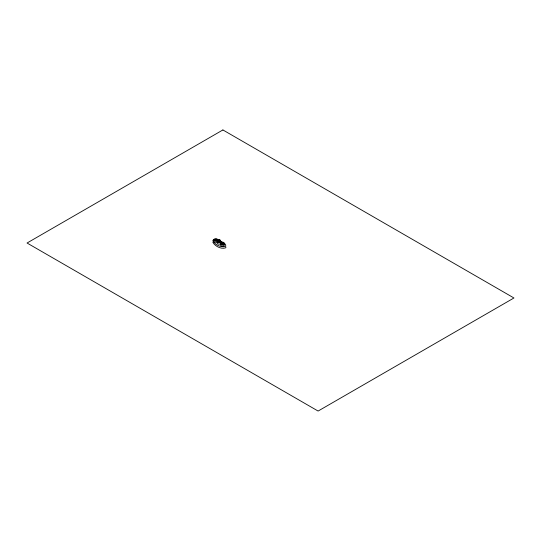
<?xml version="1.0" encoding="UTF-8"?>
<svg xmlns="http://www.w3.org/2000/svg" width="541" height="541" viewBox="0 0 541 541"><rect width="100%" height="100%" fill="white"/><g stroke="black" fill="none" stroke-linecap="round" stroke-linejoin="round"><path stroke-width="0.81" d="M220.403 244.579C220.275 246.507 224.718 246.824 224.326 244.742M223.771 242.693C223.149 241.272 223.697 243.355 223.609 242.456M223.162 243.342A0.764 0.44 0 0 0 222.818 243.606L222.811 243.822A0.71 0.413 0 0 0 223.325 244.119L223.704 244.119A0.764 0.44 0 0 0 224.231 243.815L224.238 243.592A0.71 0.413 0 0 0 223.724 243.294M224.231 244.464L224.089 243.2L222.791 242.605L221.709 242.821L222.398 242.956L222.168 242.557M225.928 247.156L225.739 247.805C221.235 249.482 214.953 246.311 212.796 242.131M213.871 240.441C213.14 242.118 216.13 242.679 217.239 241.983M217.198 242.361C216.468 244.038 219.457 244.6 220.559 243.903M219.078 241.489L217.942 241.726L217.692 240.988M220.951 243.031C220.539 244.234 223.507 243.666 222.02 242.909M217.36 240.231C217.042 239.954 219.673 239.616 218.895 240.711C217.441 241.496 217.84 239.345 216.873 240.123M220.863 242.828C219.152 244.505 223.453 245.742 224.238 244.248M223.277 242.787L223.433 243.146L223.622 242.814M223.135 243.484C222.425 244.424 225.015 243.863 223.676 243.396M213.6 239.535L212.796 240.617C214.953 244.796 221.235 247.967 225.739 246.29L225.665 244.823L224.968 243.883L219.774 240.542M223.284 242.693C222.317 243.768 225.354 242.713 223.25 242.611M217.888 240.711C214.324 243.443 224.251 243.403 219.862 240.745M219.369 240.867C218.321 241.536 220.985 241.834 220.106 240.955M221.864 243.335L221.56 243.524L222.013 243.768M217.232 240.082L217.583 239.981L217.151 240.109M219.45 240.731C217.502 241.658 221.986 241.922 219.916 240.792M219.45 241.705C217.834 242.111 220.606 243.335 220.464 242.07M221.796 243.267L222.432 243.443L222.223 243.775M215.758 239.92C216.569 238.899 214.872 240.441 214.628 239.697C216.549 239.345 213.871 238.764 215.048 239.514M215.703 239.947C215.156 240.84 216.833 239.913 214.993 239.541M221.918 243.24L222.621 243.646L221.587 244.255L222.5 244.431L222.121 243.781M222.128 243.856L221.742 243.748M215.906 239.501C212.153 239.081 217.232 241.922 215.994 239.541M217.509 239.737L219.206 240.292M223.149 244.728A0.71 0.413 0 0 1 222.811 244.478L222.818 244.255A0.764 0.44 0 0 1 223.162 243.998M213.702 239.46C217.218 244.87 219.856 235.937 213.702 239.46M219.112 239.92C220.086 241.374 220.755 238.96 219.112 239.92M220.884 242.165C222.168 244.072 223.048 240.901 220.884 242.165M222.899 129.948L27.05 243.017L318.101 411.052L513.95 297.983L222.899 129.948"/></g></svg>
